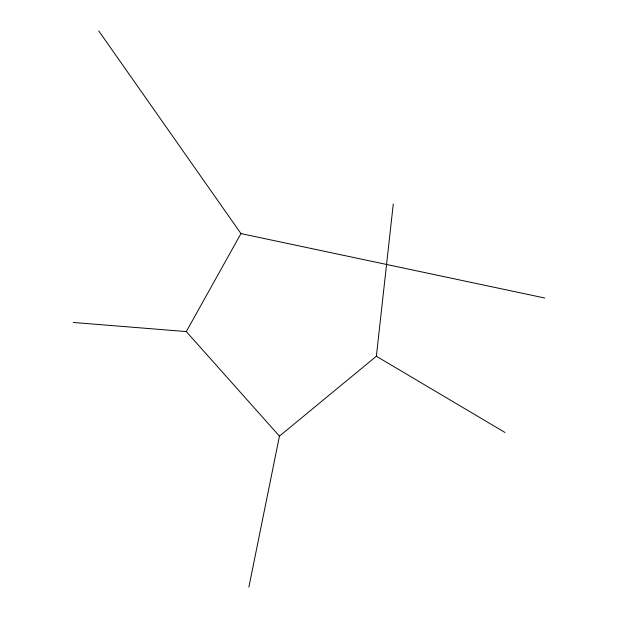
<?xml version="1.0" encoding="UTF-8"?>
<svg xmlns="http://www.w3.org/2000/svg" width="618" height="618" viewBox="0 0 618 618"><rect width="100%" height="100%" fill="white"/><g stroke="black" fill="none" stroke-linecap="round" stroke-linejoin="round"><path stroke-width="0.93" d="M248.869 587.1L279.444 436.13L376.362 356.238L393.287 203.932M73.241 322.465L186.304 331.58L240.95 233.589L98.749 30.9M240.95 233.589L544.759 298.007M376.362 356.238L504.991 432.476M186.304 331.58L279.444 436.13"/></g></svg>
